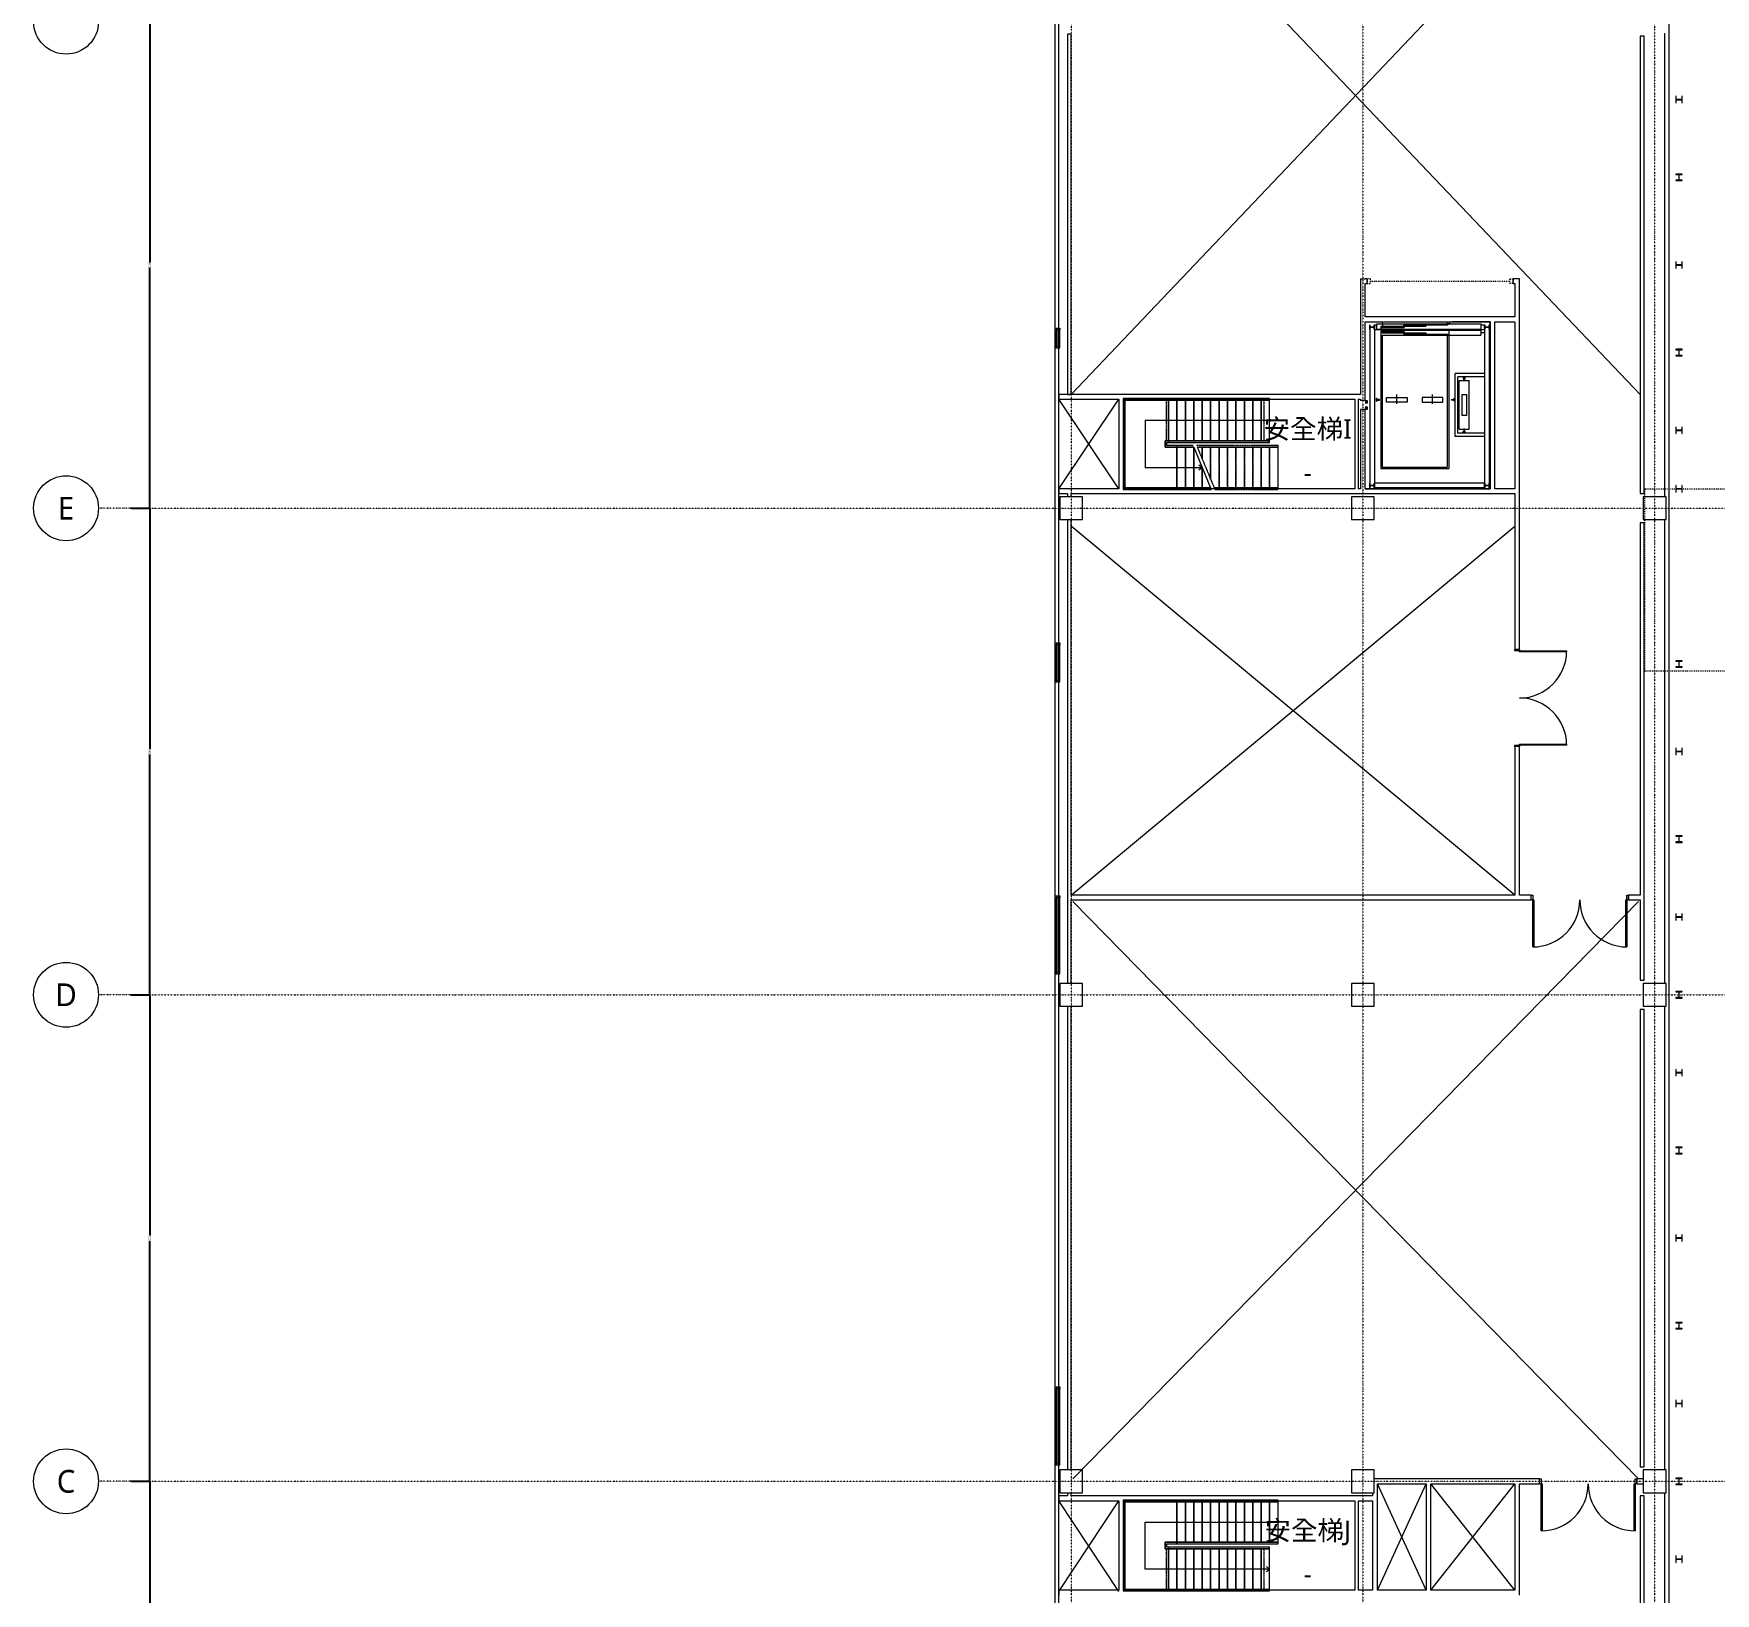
# Model space of a CAD drawing. Extents: x -32000 to 362567, y -29000 to 144214.
# Drawn here: x -32000 to 19873, y 26546 to 74632 of the extents above; entities that cross this region are included whole.
import ezdxf
from ezdxf.enums import TextEntityAlignment as Align

# ---------------------------------------------------------------- set-up
doc = ezdxf.new("R2010")
doc.units = 0
doc.header["$LTSCALE"] = 10
for name, pattern in [('H12PL25$0$HIDDEN', [0.4, 0.3, -0.1]), ('H12PL25$0$JJP_三點線', [0.9, 0.3, -0.15, 0, -0.15, 0, -0.15, 0, -0.15]), ('H12PL25$0$JJP_虛線(退縮線、投影線、地下室範圍、非屬本工程、圖面分區)', [0.45, 0.3, -0.15]), ('H12PL25$0$TAI_虛線', [5.644, 2.822, -2.822]), ('H12PL25$0$虛線', [0.846667, 0.423333, -0.423333])]:
    doc.linetypes.add(name, pattern=pattern)
for name, color, linetype in [('H12PL25$0$A-DIM', 252, 'Continuous'), ('H12PL25$0$A-OBJE-2D', 252, 'Continuous'), ('H12PL25$0$A-STRS', 252, 'Continuous'), ('H12PL25$0$A-TEXT-修改說明.200K', 252, 'Continuous'), ('H12PL25$0$A-WALL-EX', 252, 'Continuous'), ('H12PL25$0$A-WALL-IN', 252, 'Continuous'), ('H12PL25$0$A-ZONE', 252, 'Continuous'), ('H12PL25$0$Door', 252, 'Continuous'), ('H12PL25$0$L20_31_ELV', 252, 'Continuous'), ('H12PL25$0$L20_31_SIAGE1', 252, 'Continuous'), ('H12PL25$0$L20_31_SIAGE3', 252, 'Continuous'), ('H12PL25$0$L20_31_STEEL2', 252, 'Continuous'), ('H12PL25$0$S-COL', 252, 'Continuous'), ('H12PL25$0$S-GRID', 252, 'Continuous'), ('H12PL25$0$Window', 252, 'Continuous')]:
    doc.layers.add(name, color=color, linetype=linetype)
doc.styles.add('H12PL25$0$dim-txt', font='isocp.shx', dxfattribs={"width": 0.7, "bigfont": 'chineset.shx'})
doc.styles.add('H12PL25$0$Standard', font='', dxfattribs={"width": 0.8})
doc.styles.get('H12PL25$0$Standard').set_extended_font_data('Microsoft JhengHei')
doc.dimstyles.new('H12PL25$0$ARCH-dim-200MM', dxfattribs={"dimscale": 200, "dimtxt": 0.3, "dimasz": 0.1, "dimexe": 0.1, "dimexo": 0.1, "dimgap": 0.05, "dimtad": 1, "dimdec": 0, "dimlfac": 10, "dimrnd": 0.5, "dimdsep": 46, "dimtxsty": 'H12PL25$0$dim-txt', "dimblk": 'H12PL25$0$_Dot', "dimcen": 2, "dimclrd": 256, "dimclre": 256, "dimclrt": 256, "dimadec": 0, "dimazin": 0, "dimtfac": 1, "dimtix": 1, "dimtmove": 2, "dimatfit": 3, "dimldrblk": 'H12PL25$0$_OBLIQUE', "dimfxl": 1, "dimtvp": 1, "dimtolj": 1, "dimarcsym": 0})

# ---------------------------------------------------------------- blocks, each defined once
blk = doc.blocks.new('*D94')
at = {"layer": 'DEFPOINTS', "color": 0, "linetype": 'Continuous', "transparency": 16777216}
for p in [(-29000, 75000), (-29000, 60000), (-28420, 60000)]:
    blk.add_point(p, dxfattribs=at)
at = {"layer": 'H12PL25$0$A-DIM', "linetype": 'Continuous', "lineweight": -2, "transparency": 16777216}
for p, q in [((-28980, 75000), (-28400, 75000)), ((-28420, 74980), (-28420, 67588)), ((-28420, 60020), (-28420, 67412)), ((-28980, 60000), (-28400, 60000))]:
    blk.add_line(p, q, dxfattribs=at)
at = {"layer": 'H12PL25$0$A-DIM', "linetype": 'Continuous', "lineweight": 0, "transparency": 16777216, "insert": (-28420, 67500), "char_height": 60, "attachment_point": 5, "rotation": 90, "style": 'H12PL25$0$dim-txt'}
blk.add_mtext('\\A1;150000', dxfattribs=at)
blk = doc.blocks.new('H12PL25$0$_Dot')
blk = doc.blocks.new('H12PL25$0$_OBLIQUE')
at = {"color": 0, "linetype": 'ByBlock', "lineweight": -2}
blk.add_line((-0.5, -0.5), (0.5, 0.5), dxfattribs=at)
blk = doc.blocks.new('*D95')
at = {"layer": 'DEFPOINTS', "color": 0, "linetype": 'Continuous', "transparency": 16777216}
for p in [(-29000, 60000), (-29000, 45000), (-28420, 45000)]:
    blk.add_point(p, dxfattribs=at)
at = {"layer": 'H12PL25$0$A-DIM', "linetype": 'Continuous', "lineweight": -2, "transparency": 16777216}
for p, q in [((-28980, 60000), (-28400, 60000)), ((-28420, 59980), (-28420, 52588)), ((-28420, 45020), (-28420, 52412)), ((-28980, 45000), (-28400, 45000))]:
    blk.add_line(p, q, dxfattribs=at)
at = {"layer": 'H12PL25$0$A-DIM', "linetype": 'Continuous', "lineweight": 0, "transparency": 16777216, "insert": (-28420, 52500), "char_height": 60, "attachment_point": 5, "rotation": 90, "style": 'H12PL25$0$dim-txt'}
blk.add_mtext('\\A1;150000', dxfattribs=at)
blk = doc.blocks.new('*D96')
at = {"layer": 'DEFPOINTS', "color": 0, "linetype": 'Continuous', "transparency": 16777216}
for p in [(-29000, 45000), (-29000, 30000), (-28420, 30000)]:
    blk.add_point(p, dxfattribs=at)
at = {"layer": 'H12PL25$0$A-DIM', "linetype": 'Continuous', "lineweight": -2, "transparency": 16777216}
for p, q in [((-28980, 45000), (-28400, 45000)), ((-28420, 44980), (-28420, 37588)), ((-28420, 30020), (-28420, 37412)), ((-28980, 30000), (-28400, 30000))]:
    blk.add_line(p, q, dxfattribs=at)
at = {"layer": 'H12PL25$0$A-DIM', "linetype": 'Continuous', "lineweight": 0, "transparency": 16777216, "insert": (-28420, 37500), "char_height": 60, "attachment_point": 5, "rotation": 90, "style": 'H12PL25$0$dim-txt'}
blk.add_mtext('\\A1;150000', dxfattribs=at)
blk = doc.blocks.new('*D97')
at = {"layer": 'DEFPOINTS', "color": 0, "linetype": 'Continuous', "transparency": 16777216}
for p in [(-29000, 30000), (-29000, 15000), (-28420, 15000)]:
    blk.add_point(p, dxfattribs=at)
at = {"layer": 'H12PL25$0$A-DIM', "linetype": 'Continuous', "lineweight": -2, "transparency": 16777216}
for p, q in [((-28980, 30000), (-28400, 30000)), ((-28420, 29980), (-28420, 22588)), ((-28420, 15020), (-28420, 22412)), ((-28980, 15000), (-28400, 15000))]:
    blk.add_line(p, q, dxfattribs=at)
at = {"layer": 'H12PL25$0$A-DIM', "linetype": 'Continuous', "lineweight": 0, "transparency": 16777216, "insert": (-28420, 22500), "char_height": 60, "attachment_point": 5, "rotation": 90, "style": 'H12PL25$0$dim-txt'}
blk.add_mtext('\\A1;150000', dxfattribs=at)
blk = doc.blocks.new('H12PL25')
at = {"layer": 'H12PL25$0$A-OBJE-2D', "lineweight": 0}
for p, q in [((0, 63510), (17550, 81950)), ((17550, 63510), (0, 81950)), ((-380, 60600), (1475, 63360)), ((1475, 60600), (-380, 63360)), ((0, 48075), (13685, 59450)), ((13685, 48075), (0, 59450)), ((50, 30075), (17500, 47875)), ((17500, 30075), (50, 47875)), ((9450, 26640), (10950, 29925)), ((10950, 26640), (9450, 29925)), ((11100, 26640), (13685, 29925)), ((13685, 26640), (11100, 29925)), ((-380, 26602.5), (1475, 29400)), ((1475, 26602.5), (-380, 29400))]:
    blk.add_line(p, q, dxfattribs=at)
at = {"layer": 'H12PL25$0$A-STRS', "lineweight": 0}
for p, q in [((3005, 63380), (1605, 63380)), ((1605, 63380), (1605, 60580)), ((1655, 60630), (1655, 63330)), ((1655, 63330), (3005, 63330)), ((1655, 63330), (1655, 60630)), ((2937.34, 63330), (1655, 63330)), ((1655, 63330), (1655, 60630)), ((3005, 63330), (1655, 63330)), ((3005, 63330), (2937.34, 63330)), ((6125, 63380), (3005, 63380)), ((3005, 63380), (3005, 63330)), ((3005, 63330), (3005, 63380)), ((3005, 63330), (6125, 63330)), ((6125, 63330), (3005, 63330)), ((3005, 62080), (3005, 63330)), ((3005, 62080), (3005, 63330)), ((3005, 62080), (3005, 63330)), ((3265, 63330), (3005, 63330)), ((3005, 63330), (3005, 62080)), ((3005, 62080), (3005, 63330)), ((3265, 62080), (3265, 63330)), ((3525, 63330), (3265, 63330)), ((3265, 63330), (3265, 62080)), ((3265, 62080), (3265, 63330)), ((3525, 62080), (3525, 63330)), ((3785, 63330), (3525, 63330)), ((3525, 63330), (3525, 62080)), ((3525, 62080), (3525, 63330)), ((3785, 62080), (3785, 63330)), ((4045, 63330), (3785, 63330)), ((3785, 63330), (3785, 62080)), ((3785, 62080), (3785, 63330)), ((4045, 62080), (4045, 63330)), ((4305, 63330), (4045, 63330)), ((4045, 63330), (4045, 62080)), ((4045, 62080), (4045, 63330)), ((4305, 62080), (4305, 63330)), ((4565, 63330), (4305, 63330)), ((4305, 63330), (4305, 62080)), ((4305, 62080), (4305, 63330)), ((4565, 62080), (4565, 63330)), ((4825, 63330), (4565, 63330)), ((4565, 63330), (4565, 62080)), ((4565, 62080), (4565, 63330)), ((4825, 62080), (4825, 63330)), ((5085, 63330), (4825, 63330)), ((4825, 63330), (4825, 62080)), ((4825, 62080), (4825, 63330)), ((5085, 62080), (5085, 63330)), ((5345, 63330), (5085, 63330)), ((5085, 63330), (5085, 62080)), ((5085, 62080), (5085, 63330)), ((5345, 62080), (5345, 63330)), ((5605, 63330), (5345, 63330)), ((5345, 63330), (5345, 62080)), ((5345, 62080), (5345, 63330)), ((5605, 62080), (5605, 63330)), ((5865, 63330), (5605, 63330)), ((5605, 63330), (5605, 62080)), ((5605, 62080), (5605, 63330)), ((5865, 62080), (5865, 63330)), ((6125, 63330), (5865, 63330)), ((5865, 63330), (5865, 62080)), ((5865, 62080), (5865, 63330)), ((6125, 63330), (6125, 63380)), ((6125, 62080), (6125, 63330)), ((6125, 62080), (6125, 63330)), ((3005, 62705), (2280, 62705)), ((2280, 62705), (2280, 61255)), ((5865, 62705), (3005, 62705)), ((6125, 62705), (5865, 62705)), ((3005, 62080), (2905, 62080)), ((2905, 62080), (2905, 61880)), ((2905, 61880), (2905, 62080)), ((2905, 62080), (2937.34, 62080)), ((2905, 61880), (2905, 62080)), ((2905, 62080), (3005, 62080)), ((2905, 61880), (3265, 61880)), ((3265, 61880), (2905, 61880)), ((3265, 61880), (2905, 61880)), ((2937.34, 62080), (3005, 62080)), ((2955, 61930), (2955, 62030)), ((2955, 62030), (3005, 62030)), ((3265, 61930), (2955, 61930)), ((6125, 62080), (3005, 62080)), ((3005, 62080), (3005, 62030)), ((3005, 62030), (3005, 62080)), ((3005, 62080), (6125, 62080)), ((3005, 62080), (3265, 62080)), ((3005, 62030), (6125, 62030)), ((3265, 62080), (3525, 62080)), ((3265, 61880), (3265, 61930)), ((3764.2, 61930), (3265, 61930)), ((3265, 61930), (3265, 61880)), ((3265, 61880), (3785, 61880)), ((3785, 61880), (3265, 61880)), ((3265, 61880), (3265, 60630)), ((3265, 61880), (3265, 60630)), ((3265, 60630), (3265, 61880)), ((3525, 61880), (3265, 61880)), ((3265, 61880), (3265, 60630)), ((3525, 62080), (3785, 62080)), ((3525, 61880), (3525, 60630)), ((3525, 60630), (3525, 61880)), ((3525, 61880), (3525, 60630)), ((3785, 61880), (3525, 61880)), ((3785, 62080), (4045, 62080)), ((3785, 61880), (3785, 60630)), ((3785, 60630), (3785, 61880)), ((3785, 61880), (3785, 60630)), ((3785, 61880), (4305, 60630)), ((4045, 62080), (4305, 62080)), ((4305, 62080), (4565, 62080)), ((4565, 62080), (4825, 62080)), ((4825, 62080), (5085, 62080)), ((5085, 62080), (5345, 62080)), ((5345, 62080), (5605, 62080)), ((5605, 62080), (5865, 62080)), ((5865, 62080), (6125, 62080)), ((6125, 62030), (6125, 62080)), ((2280, 61255), (3265, 61255)), ((3265, 61255), (4045, 61255)), ((4045, 61255), (3945, 61330)), ((3945, 61180), (4045, 61255)), ((4045, 61255), (4045, 60630)), ((4045, 60630), (4045, 61255)), ((4045, 61255), (4045, 60630)), ((1605, 60580), (3265, 60580)), ((3265, 60630), (1655, 60630)), ((1655, 60630), (3265, 60630)), ((1655, 60630), (3265, 60630)), ((3265, 60580), (3265, 60630)), ((4305, 60630), (3265, 60630)), ((3265, 60630), (3265, 60580)), ((3265, 60630), (4305, 60630)), ((3265, 60630), (3525, 60630)), ((3265, 60580), (4325.8, 60580)), ((3525, 60630), (3785, 60630)), ((3785, 60630), (4045, 60630)), ((4045, 60630), (4305, 60630)), ((3265, 29420), (1605, 29420)), ((1605, 29420), (1605, 26620)), ((1655, 26670), (1655, 29370)), ((1655, 29370), (3265, 29370)), ((3265, 29370), (1655, 29370)), ((1655, 29370), (1655, 26670)), ((3265, 29370), (1655, 29370)), ((1655, 29370), (1655, 26670)), ((3265, 29370), (3265, 29420)), ((6385, 29420), (3265, 29420)), ((3265, 29420), (3265, 29370)), ((3265, 29370), (6385, 29370)), ((6385, 29370), (3265, 29370)), ((3265, 29370), (3265, 28120)), ((3265, 29370), (3265, 28120)), ((3265, 28120), (3265, 29370)), ((3525, 29370), (3265, 29370)), ((3265, 29370), (3265, 28120)), ((3525, 29370), (3525, 28120)), ((3525, 28120), (3525, 29370)), ((3525, 29370), (3525, 28120)), ((3785, 29370), (3525, 29370)), ((3785, 29370), (3785, 28120)), ((3785, 28120), (3785, 29370)), ((3785, 29370), (3785, 28120)), ((4045, 29370), (3785, 29370)), ((4045, 29370), (4045, 28120)), ((4045, 28120), (4045, 29370)), ((4045, 29370), (4045, 28120)), ((4305, 29370), (4045, 29370)), ((4305, 29370), (4305, 28120)), ((4305, 28120), (4305, 29370)), ((4305, 29370), (4305, 28120)), ((4565, 29370), (4305, 29370)), ((4565, 29370), (4565, 28120)), ((4565, 28120), (4565, 29370)), ((4565, 29370), (4565, 28120)), ((4825, 29370), (4565, 29370)), ((4825, 29370), (4825, 28120)), ((4825, 28120), (4825, 29370)), ((4825, 29370), (4825, 28120)), ((5085, 29370), (4825, 29370)), ((5085, 29370), (5085, 28120)), ((5085, 28120), (5085, 29370)), ((5085, 29370), (5085, 28120)), ((5345, 29370), (5085, 29370)), ((5345, 29370), (5345, 28120)), ((5345, 28120), (5345, 29370)), ((5345, 29370), (5345, 28120)), ((5605, 29370), (5345, 29370)), ((5605, 29370), (5605, 28120)), ((5605, 28120), (5605, 29370)), ((5605, 29370), (5605, 28120)), ((5865, 29370), (5605, 29370)), ((5865, 29370), (5865, 28120)), ((5865, 28120), (5865, 29370)), ((5865, 29370), (5865, 28120)), ((6125, 29370), (5865, 29370)), ((6125, 29370), (6125, 28120)), ((6125, 28120), (6125, 29370)), ((6125, 29370), (6125, 28120)), ((6385, 29370), (6125, 29370)), ((6385, 29370), (6385, 29420)), ((6385, 28120), (6385, 29370)), ((6385, 28120), (6385, 29370)), ((2280, 27295), (2280, 28745)), ((2280, 28745), (3265, 28745)), ((3265, 28745), (6125, 28745)), ((6125, 28745), (6385, 28745)), ((3265, 28120), (2905, 28120)), ((2905, 28120), (2905, 27920)), ((2905, 27920), (2905, 28120)), ((2905, 28120), (3265, 28120)), ((2905, 27920), (2905, 28120)), ((2905, 28120), (3265, 28120)), ((2955, 27970), (2955, 28070)), ((2955, 28070), (3265, 28070)), ((3265, 28070), (3265, 28120)), ((6385, 28120), (3265, 28120)), ((3265, 28120), (3265, 28070)), ((3265, 28120), (6385, 28120)), ((3265, 28120), (3525, 28120)), ((3265, 28070), (6385, 28070)), ((3525, 28120), (3785, 28120)), ((3785, 28120), (4045, 28120)), ((4045, 28120), (4305, 28120)), ((4305, 28120), (4565, 28120)), ((4565, 28120), (4825, 28120)), ((4825, 28120), (5085, 28120)), ((5085, 28120), (5345, 28120)), ((5345, 28120), (5605, 28120)), ((5605, 28120), (5865, 28120)), ((5865, 28120), (6125, 28120)), ((6125, 28120), (6385, 28120)), ((6385, 28070), (6385, 28120)), ((2905, 27920), (3005, 27920)), ((2937.34, 27920), (2905, 27920)), ((3005, 27920), (2905, 27920)), ((3005, 27920), (2937.34, 27920)), ((3005, 27970), (2955, 27970)), ((6125, 27970), (3005, 27970)), ((3005, 27970), (3005, 27920)), ((3005, 27920), (3005, 27970)), ((3005, 27920), (6125, 27920)), ((6125, 27920), (3005, 27920)), ((3005, 26670), (3005, 27920)), ((3005, 26670), (3005, 27920)), ((3005, 26670), (3005, 27920)), ((3265, 27920), (3005, 27920)), ((3005, 27920), (3005, 26670)), ((3005, 26670), (3005, 27920)), ((3265, 26670), (3265, 27920)), ((3525, 27920), (3265, 27920)), ((3265, 27920), (3265, 26670)), ((3265, 26670), (3265, 27920)), ((3525, 26670), (3525, 27920)), ((3785, 27920), (3525, 27920)), ((3525, 27920), (3525, 26670)), ((3525, 26670), (3525, 27920)), ((3785, 26670), (3785, 27920)), ((4045, 27920), (3785, 27920)), ((3785, 27920), (3785, 26670)), ((3785, 26670), (3785, 27920)), ((4045, 26670), (4045, 27920)), ((4305, 27920), (4045, 27920)), ((4045, 27920), (4045, 26670)), ((4045, 26670), (4045, 27920)), ((4305, 26670), (4305, 27920)), ((4565, 27920), (4305, 27920)), ((4305, 27920), (4305, 26670)), ((4305, 26670), (4305, 27920)), ((4565, 26670), (4565, 27920)), ((4825, 27920), (4565, 27920)), ((4565, 27920), (4565, 26670)), ((4565, 26670), (4565, 27920)), ((4825, 26670), (4825, 27920)), ((5085, 27920), (4825, 27920)), ((4825, 27920), (4825, 26670)), ((4825, 26670), (4825, 27920)), ((5085, 26670), (5085, 27920)), ((5345, 27920), (5085, 27920)), ((5085, 27920), (5085, 26670)), ((5085, 26670), (5085, 27920)), ((5345, 26670), (5345, 27920)), ((5605, 27920), (5345, 27920)), ((5345, 27920), (5345, 26670)), ((5345, 26670), (5345, 27920)), ((5605, 26670), (5605, 27920)), ((5865, 27920), (5605, 27920)), ((5605, 27920), (5605, 26670)), ((5605, 26670), (5605, 27920)), ((5865, 26670), (5865, 27920)), ((6125, 27920), (5865, 27920)), ((5865, 27920), (5865, 26670)), ((5865, 26670), (5865, 27920)), ((6125, 27920), (6125, 27970)), ((6125, 26670), (6125, 27920)), ((6125, 26670), (6125, 27920)), ((3005, 27295), (2280, 27295)), ((5865, 27295), (3005, 27295)), ((6125, 27295), (5865, 27295)), ((6125, 27295), (6025, 27370)), ((6025, 27220), (6125, 27295)), ((1605, 26620), (3005, 26620)), ((3005, 26670), (1655, 26670)), ((1655, 26670), (2937.34, 26670)), ((1655, 26670), (3005, 26670)), ((2937.34, 26670), (3005, 26670)), ((6125, 26670), (3005, 26670)), ((3005, 26670), (3005, 26620)), ((3005, 26620), (3005, 26670)), ((3005, 26670), (6125, 26670)), ((3005, 26670), (3265, 26670)), ((3005, 26620), (6125, 26620)), ((3265, 26670), (3525, 26670)), ((3525, 26670), (3785, 26670)), ((3785, 26670), (4045, 26670)), ((4045, 26670), (4305, 26670)), ((4305, 26670), (4565, 26670)), ((4565, 26670), (4825, 26670)), ((4825, 26670), (5085, 26670)), ((5085, 26670), (5345, 26670)), ((5345, 26670), (5605, 26670)), ((5605, 26670), (5865, 26670)), ((5865, 26670), (6125, 26670)), ((6125, 26620), (6125, 26670))]:
    blk.add_line(p, q, dxfattribs=at)
at = {"layer": 'H12PL25$0$A-STRS', "linetype": 'H12PL25$0$JJP_虛線(退縮線、投影線、地下室範圍、非屬本工程、圖面分區)', "lineweight": 0}
for p, q in [((2937.34, 63330), (2937.34, 62080)), ((5945.91, 63330), (5945.91, 62080)), ((3265, 61880), (3265, 60630)), ((6385, 61930), (3872.51, 61930)), ((3893.31, 61880), (6385, 61880)), ((4045, 61880), (3893.31, 61880)), ((3893.31, 61880), (4413.31, 60630)), ((4045, 61880), (4045, 61515.36)), ((4045, 61515.36), (4045, 61880)), ((4045, 61880), (4045, 61515.36)), ((4305, 61880), (4045, 61880)), ((4305, 61880), (4305, 60890.36)), ((4305, 60890.36), (4305, 61880)), ((4305, 61880), (4305, 60890.36)), ((4565, 61880), (4305, 61880)), ((4565, 61880), (4565, 60630)), ((4565, 60630), (4565, 61880)), ((4565, 61880), (4565, 60630)), ((4825, 61880), (4565, 61880)), ((4825, 61880), (4825, 60630)), ((4825, 60630), (4825, 61880)), ((4825, 61880), (4825, 60630)), ((5085, 61880), (4825, 61880)), ((5085, 61880), (5085, 60630)), ((5085, 60630), (5085, 61880)), ((5085, 61880), (5085, 60630)), ((5345, 61880), (5085, 61880)), ((5345, 61880), (5345, 60630)), ((5345, 60630), (5345, 61880)), ((5345, 61880), (5345, 60630)), ((5605, 61880), (5345, 61880)), ((5605, 61880), (5605, 60630)), ((5605, 60630), (5605, 61880)), ((5605, 61880), (5605, 60630)), ((5865, 61880), (5605, 61880)), ((5865, 61880), (5865, 60630)), ((5865, 60630), (5865, 61880)), ((5865, 61880), (5865, 60630)), ((6125, 61880), (5865, 61880)), ((6125, 61880), (6125, 60630)), ((6125, 60630), (6125, 61880)), ((6125, 61880), (6125, 60630)), ((6385, 61880), (6125, 61880)), ((6385, 61880), (6385, 61930)), ((6385, 60630), (6385, 61880)), ((6385, 60630), (4413.31, 60630)), ((4413.31, 60630), (4565, 60630)), ((4434.11, 60580), (6385, 60580)), ((4565, 60630), (4825, 60630)), ((4825, 60630), (5085, 60630)), ((5085, 60630), (5345, 60630)), ((5345, 60630), (5605, 60630)), ((5605, 60630), (5865, 60630)), ((5865, 60630), (6125, 60630)), ((6125, 60630), (6385, 60630)), ((6385, 60580), (6385, 60630)), ((3265, 29370), (3265, 28120)), ((2937.34, 27920), (2937.34, 26670)), ((5945.91, 27920), (5945.91, 26670))]:
    blk.add_line(p, q, dxfattribs=at)
at = {"layer": 'H12PL25$0$A-STRS', "linetype": 'H12PL25$0$虛線', "lineweight": 0}
for p, q in [((6385, 61880), (3893.31, 61880)), ((6385, 60630), (6385, 61880)), ((4413.31, 60630), (6385, 60630))]:
    blk.add_line(p, q, dxfattribs=at)
at = {"layer": 'H12PL25$0$A-STRS', "lineweight": 0, "flags": 128}
for points in [[(6125, 62730, 1), (6125, 62680, 1)], [(6385, 28770, 1), (6385, 28720, 1)]]:
    blk.add_lwpolyline(points, format="xyb", close=True, dxfattribs=at)
at = {"layer": 'H12PL25$0$A-TEXT-修改說明.200K', "linetype": 'H12PL25$0$TAI_虛線', "lineweight": 0}
blk.add_lwpolyline([(17695, 60600), (23595, 60600), (23595, 54975), (17695, 54975)], close=True, dxfattribs=at)
at = {"layer": 'H12PL25$0$A-WALL-EX', "linetype": 'H12PL25$0$JJP_虛線(退縮線、投影線、地下室範圍、非屬本工程、圖面分區)', "lineweight": 0}
blk.add_line((-500, 82879.97), (-500, -2529.97), dxfattribs=at)
at = {"layer": 'H12PL25$0$A-WALL-EX', "lineweight": 0}
for p, q in [((-500, 65550), (-380, 65550)), ((-500, 65550), (-500, 64950)), ((-380, 64950), (-380, 65550)), ((-500, 64950), (-380, 64950)), ((-500, 55850), (-380, 55850)), ((-500, 55850), (-500, 54650)), ((-380, 54650), (-380, 55850)), ((-500, 54650), (-380, 54650)), ((-500, 48050), (-380, 48050)), ((-500, 48050), (-500, 45650)), ((-380, 45650), (-380, 48050)), ((-500, 45650), (-380, 45650)), ((-500, 32910), (-380, 32910)), ((-500, 32910), (-500, 30510)), ((-380, 30510), (-380, 32910)), ((-500, 30510), (-380, 30510))]:
    blk.add_line(p, q, dxfattribs=at)
at = {"layer": 'H12PL25$0$A-WALL-EX', "linetype": 'H12PL25$0$JJP_虛線(退縮線、投影線、地下室範圍、非屬本工程、圖面分區)', "lineweight": 0, "flags": 128}
for points in [[(-500.03, 83000), (-500.03, -2650)], [(-380, -2529.97), (-380, 82879.97)]]:
    blk.add_lwpolyline(points, dxfattribs=at)
at = {"layer": 'H12PL25$0$A-WALL-EX', "lineweight": 0, "flags": 128}
for points in [[(-500, 83000), (-500, 65550)], [(-380, 65550), (-380, 82880)], [(-500, 64950), (-500, 55850)], [(-380, 55850), (-380, 64950)], [(-500, 54650), (-500, 48050)], [(-380, 48050), (-380, 54650)], [(-500, 45650), (-500, 32910)], [(-380, 32910), (-380, 45650)], [(-500, 30510), (-500, 25000)], [(-380, 25000), (-380, 30510)]]:
    blk.add_lwpolyline(points, dxfattribs=at)
at = {"layer": 'H12PL25$0$A-WALL-IN', "lineweight": 0}
for p, q in [((9135, 66925), (9135, 67075)), ((13635, 66925), (13635, 67075)), ((13835, 55650), (13685, 55650)), ((13835, 52650), (13685, 52650)), ((14192.5, 47925), (14192.5, 48075)), ((17192.5, 47925), (17192.5, 48075)), ((14450, 29925), (14450, 30075)), ((17450, 29925), (17450, 30075)), ((-380, 26640), (-380, 26490))]:
    blk.add_line(p, q, dxfattribs=at)
at = {"layer": 'H12PL25$0$A-WALL-IN', "lineweight": 0, "flags": 128}
for points in [[(18450, 450), (18450, 85450)], [(-112.5, 74615), (-112.5, 63510)], [(0, 74615), (-112.5, 74615)], [(0, 64510), (0, 74615)], [(17672, 74550), (17550, 74550)], [(17550, 74550), (17550, 60450)], [(17672, 60450), (17672, 74550)], [(18300, 74650), (18300, 60350)], [(8925, 67075), (9075, 67075)], [(8925, 67075), (8925, 63510)], [(9135, 67075), (9075, 67075)], [(9075, 66925), (9135, 66925)], [(9075, 65900), (9075, 66925)], [(13685, 67075), (13635, 67075)], [(13635, 66925), (13685, 66925)], [(13835, 67075), (13685, 67075)], [(13685, 66925), (13685, 65900)], [(13835, 55650), (13835, 67075)], [(13685, 65900), (9075, 65900)], [(9075, 65750), (12925, 65750)], [(9075, 63510), (9075, 65750)], [(12925, 65750), (12925, 60600)], [(13075, 60600), (13075, 65750)], [(13075, 65750), (13685, 65750)], [(13685, 65750), (13685, 60600)], [(0, 64360), (0, 64510)], [(0, 63510), (0, 64360)], [(8925, 63510), (-380, 63510)], [(-380, 63510), (-380, 63360)], [(-380, 63360), (1475, 63360)], [(-112.5, 63510), (0, 63510)], [(1475, 63360), (1475, 60600)], [(1625, 60600), (1625, 63360)], [(1625, 63360), (8750, 63360)], [(8750, 63360), (8750, 60600)], [(8862.5, 60600), (8862.5, 63360)], [(8862.5, 63360), (8925, 63360)], [(8925, 63360), (8925, 63320)], [(9075, 63320), (8925, 63320)], [(9075, 63320), (9075, 63360)], [(9075, 63050), (8925, 63050)], [(8925, 63050), (8925, 60600)], [(9075, 60600), (9075, 63050)], [(1475, 60600), (-380, 60600)], [(-380, 60600), (-380, 60450)], [(-380, 60450), (-112.5, 60450)], [(-112.5, 60450), (-112.5, 60350)], [(0, 60350), (0, 60450)], [(0, 60450), (13685, 60450)], [(8750, 60600), (1625, 60600)], [(8925, 60600), (8862.5, 60600)], [(12925, 60600), (9075, 60600)], [(13685, 60600), (13075, 60600)], [(13685, 60450), (13685, 55650)], [(17550, 60450), (17672, 60450)], [(-112.5, 59650), (-112.5, 45350)], [(0, 48075), (0, 59650)], [(17672, 59550), (17550, 59550)], [(17550, 59550), (17550, 48075)], [(17672, 45450), (17672, 59550)], [(18300, 59650), (18300, 45350)], [(13685, 52650), (13685, 48075)], [(13835, 48075), (13835, 52650)], [(13685, 48075), (0, 48075)], [(0, 47925), (14192.5, 47925)], [(0, 45350), (0, 47925)], [(14192.5, 48075), (13835, 48075)], [(17550, 48075), (17192.5, 48075)], [(17192.5, 47925), (17550, 47925)], [(17550, 47925), (17550, 45450)], [(17550, 45450), (17672, 45450)], [(-112.5, 44650), (-112.5, 30350)], [(0, 30350), (0, 44650)], [(18300, 44650), (18300, 30350)], [(17672, 44550), (17550, 44550)], [(17550, 44550), (17550, 30450)], [(17672, 30450), (17672, 44550)], [(17550, 30450), (17672, 30450)], [(-112.5, 29650), (-112.5, 29550)], [(0, 29550), (0, 29650)], [(9300, 29650), (9300, 29550)], [(14450, 30075), (9350, 30075)], [(9450, 29550), (9450, 29925)], [(9450, 29925), (10950, 29925)], [(10950, 29925), (10950, 26640)], [(11100, 26640), (11100, 29925)], [(11100, 29925), (13685, 29925)], [(13685, 29925), (13685, 26640)], [(13835, 26640), (13835, 29925)], [(13835, 29925), (14450, 29925)], [(17650, 30075), (17450, 30075)], [(17450, 29925), (17650, 29925)], [(18300, 29650), (18300, 15350)], [(-112.5, 29550), (-380, 29550)], [(-380, 29550), (-380, 29400)], [(-380, 29400), (1475, 29400)], [(9300, 29550), (0, 29550)], [(1475, 29400), (1475, 26640)], [(1625, 26640), (1625, 29400)], [(1625, 29400), (8750, 29400)], [(8750, 29400), (8750, 26640)], [(8862.5, 26640), (8862.5, 29400)], [(8862.5, 29400), (9300, 29400)], [(9300, 29400), (9300, 26640)], [(9450, 29400), (9450, 29550)], [(9450, 26640), (9450, 29400)], [(17672, 29550), (17550, 29550)], [(17550, 29550), (17550, 15450)], [(17672, 15450), (17672, 29550)], [(1475, 26640), (-380, 26640)], [(8750, 26640), (1625, 26640)], [(9300, 26640), (8862.5, 26640)], [(10950, 26640), (9450, 26640)], [(13685, 26640), (11100, 26640)], [(13835, 26490), (13835, 26640)]]:
    blk.add_lwpolyline(points, dxfattribs=at)
at = {"layer": 'H12PL25$0$Door', "linetype": 'H12PL25$0$TAI_虛線', "lineweight": 0}
for p, q in [((9235, 67075), (9135, 67075)), ((9135, 67075), (9135, 66925)), ((9135, 66925), (9235, 66925)), ((9235, 66925), (9235, 67075)), ((9235, 67000), (13535, 67000)), ((13535, 66925), (13535, 67075)), ((13535, 67075), (13635, 67075)), ((13635, 66925), (13535, 66925)), ((13635, 67075), (13635, 66925))]:
    blk.add_line(p, q, dxfattribs=at)
at = {"layer": 'H12PL25$0$Door', "lineweight": 0}
for p, q in [((13685, 55600), (13685, 55650)), ((13685, 55650), (13835, 55650)), ((13835, 55600), (13685, 55600)), ((13835, 55650), (13835, 55600)), ((13835, 55600), (15285, 55600)), ((13835, 55570), (13835, 55600)), ((15285, 55570), (13835, 55570)), ((15285, 55600), (15285, 55570)), ((13685, 52650), (13685, 52700)), ((13685, 52700), (13835, 52700)), ((13835, 52650), (13685, 52650)), ((13835, 52730), (15285, 52730)), ((13835, 52700), (13835, 52730)), ((15285, 52700), (13835, 52700)), ((13835, 52700), (13835, 52650)), ((15285, 52730), (15285, 52700)), ((14192.5, 47925), (14192.5, 48075)), ((14192.5, 48075), (14242.5, 48075)), ((14242.5, 47925), (14192.5, 47925)), ((14242.5, 48075), (14242.5, 47925)), ((14242.5, 46475), (14242.5, 47925)), ((14242.5, 47925), (14272.5, 47925)), ((14272.5, 47925), (14272.5, 46475)), ((17112.5, 46475), (17112.5, 47925)), ((17112.5, 47925), (17142.5, 47925)), ((17142.5, 47925), (17142.5, 48075)), ((17142.5, 48075), (17192.5, 48075)), ((17142.5, 47925), (17142.5, 46475)), ((17192.5, 47925), (17142.5, 47925)), ((17192.5, 48075), (17192.5, 47925)), ((14272.5, 46475), (14242.5, 46475)), ((17142.5, 46475), (17112.5, 46475)), ((14450, 29925), (14450, 30075)), ((14450, 30075), (14500, 30075)), ((14500, 29925), (14450, 29925)), ((14500, 30075), (14500, 29925)), ((14500, 28475), (14500, 29925)), ((14500, 29925), (14530, 29925)), ((14530, 29925), (14530, 28475)), ((17370, 28475), (17370, 29925)), ((17370, 29925), (17400, 29925)), ((17400, 29925), (17400, 30075)), ((17400, 30075), (17450, 30075)), ((17400, 29925), (17400, 28475)), ((17450, 29925), (17400, 29925)), ((17450, 30075), (17450, 29925)), ((14530, 28475), (14500, 28475)), ((17400, 28475), (17370, 28475))]:
    blk.add_line(p, q, dxfattribs=at)
for centre, start, end in [((13835, 55600), 270, 0), ((13835, 52700), 0, 90), ((14242.5, 47925), 270, 0), ((17142.5, 47925), 180, 270), ((14500, 29925), 270, 0), ((17400, 29925), 180, 270)]:
    blk.add_arc(centre, 1450, start, end, dxfattribs=at)
at = {"layer": 'H12PL25$0$L20_31_ELV', "lineweight": 0}
for p, q in [((9210, 65660), (9210, 60625)), ((9360, 65660), (9430, 65660)), ((9360, 65660), (9360, 60625)), ((9360, 65510), (12750, 65510)), ((9430, 65520), (9430, 65689)), ((9430, 65689), (12650.02, 65689)), ((9430, 65520), (12650.02, 65520)), ((9550, 65490), (9550, 61225)), ((9550, 65490), (12638.02, 65490)), ((9568, 65617), (9608, 65617)), ((9568, 65520), (9568, 65617)), ((9570, 65615), (9610, 65615)), ((9570, 65520), (9570, 65615)), ((9590, 65610), (9590, 65578)), ((9590, 65610), (10278.2, 65610)), ((9590, 65578), (10278.2, 65578)), ((9590, 65445), (9590, 65413)), ((9590, 65445), (10278.2, 65445)), ((9590, 65413), (10278.2, 65413)), ((9608, 65688.83), (9598.44, 65750)), ((9608, 65688.83), (9598.44, 65750)), ((9610, 65689), (9600.46, 65750)), ((9610, 65689), (9600.46, 65750)), ((9608, 65688.83), (9608, 65654)), ((9608, 65688.83), (9608, 65617)), ((9610, 65689), (9610.05, 65689)), ((9610, 65689), (9610, 65652)), ((9610, 65689), (9610, 65615)), ((10258.2, 65647), (10943.19, 65647)), ((10258.2, 65647), (10258.2, 65615)), ((10258.2, 65615), (10943.19, 65615)), ((10258.2, 65408), (10943.19, 65408)), ((10258.2, 65408), (10258.2, 65376)), ((10258.2, 65376), (10943.19, 65376)), ((10278.2, 65610), (10278.2, 65578)), ((10278.2, 65445), (10278.2, 65413)), ((10923.19, 65684), (10923.19, 65652)), ((10923.19, 65684), (11620.05, 65684)), ((10923.19, 65652), (11620.05, 65652)), ((10923.19, 65371), (10923.19, 65339)), ((10923.19, 65371), (11620.05, 65371)), ((10943.19, 65647), (10943.19, 65615)), ((10943.19, 65408), (10943.19, 65376)), ((11600, 65689), (11609.54, 65750)), ((11600, 65689), (11609.54, 65750)), ((11600, 65689), (11600.05, 65689)), ((11675, 65689), (11600, 65689)), ((11675, 65689), (11600, 65689)), ((11602.38, 65691), (11611.59, 65750)), ((11602.38, 65691), (11611.59, 65750)), ((11673, 65691), (11602.38, 65691)), ((11673, 65691), (11602.38, 65691)), ((11620.05, 65684), (11620.05, 65652)), ((11620.05, 65371), (11620.05, 65339)), ((11650.05, 65490), (11650.05, 61225)), ((11673, 65719), (11673, 65691)), ((11673, 65719), (11675, 65719)), ((11673, 65717), (11673, 65691)), ((11675, 65719), (11675, 65689)), ((11675, 65717), (11675, 65689)), ((12638.02, 65490), (12638.07, 65490)), ((12638.02, 65490), (12638.07, 65490)), ((12638.02, 65490), (12638.02, 65334)), ((12750, 65410), (12638.02, 65410)), ((12650.02, 65520), (12650.02, 65689)), ((12650.02, 65660), (12750, 65660)), ((12750, 65660), (12750, 60625)), ((12900, 65660), (12900, 60625)), ((9600, 65334), (9600, 61269)), ((9600, 65334), (12638.02, 65334)), ((10923.19, 65339), (11620.05, 65339)), ((11600.05, 65334), (11600.05, 65244)), ((11600.05, 65244), (11600.05, 61269)), ((11603.4, 65334), (11603.45, 65334)), ((11603.4, 65334), (11603.45, 65334)), ((11850, 62215), (11850, 64155)), ((12750, 64155), (11850, 64155)), ((11925, 62315), (11925, 64055)), ((12750, 64055), (11925, 64055)), ((11970, 62435), (11970, 63935)), ((11970, 63935), (12280, 63935)), ((12080.5, 64024), (12080.5, 64016.5)), ((12169.5, 64024), (12080.5, 64024)), ((12116.5, 64007.2), (12080.5, 64016.5)), ((12117, 63993.5), (12117.25, 63993.5)), ((12117, 63993.5), (12117.25, 63993.5)), ((12117, 63935), (12117, 63993.5)), ((12133, 63935), (12117, 63935)), ((12120.25, 64002.36), (12120.25, 63996.5)), ((12129.75, 64002.36), (12129.75, 63996.5)), ((12133, 63993.5), (12132.75, 63993.5)), ((12133, 63993.5), (12132.75, 63993.5)), ((12133, 63993.5), (12133, 63935)), ((12169.5, 64016.5), (12133.5, 64007.2)), ((12169.5, 64024), (12169.5, 64016.5)), ((12280, 62435), (12280, 63935)), ((9421, 63300.5), (9421, 63389.5)), ((9421, 63389.5), (9428.5, 63389.5)), ((9421, 63300.5), (9428.5, 63300.5)), ((9437.8, 63353.5), (9428.5, 63389.5)), ((9428.5, 63300.5), (9437.8, 63336.5)), ((9440, 63345), (9440.05, 63345)), ((9440, 63345), (9440.05, 63345)), ((9442.64, 63349.75), (9448.5, 63349.75)), ((9442.64, 63340.25), (9448.5, 63340.25)), ((9510, 63353), (9451.5, 63353)), ((9451.5, 63353), (9451.5, 63352.75)), ((9451.5, 63353), (9451.5, 63352.75)), ((9451.5, 63337), (9451.5, 63337.25)), ((9451.5, 63337), (9451.5, 63337.25)), ((9451.5, 63337), (9510, 63337)), ((9510, 63337), (9510, 63353)), ((9730, 63273.5), (9730, 63416.5)), ((9730, 63416.5), (10370, 63416.5)), ((10050, 63223.11), (10050, 63504.82)), ((10370, 63416.5), (10370, 63273.5)), ((10830.05, 63416.5), (10830.05, 63273.5)), ((11470.05, 63416.5), (10830.05, 63416.5)), ((11150.05, 63223.11), (11150.05, 63504.82)), ((11470.05, 63273.5), (11470.05, 63416.5)), ((11730, 63353), (11788.5, 63353)), ((11730, 63337), (11730, 63353)), ((11788.5, 63337), (11730, 63337)), ((11788.5, 63353), (11788.5, 63352.75)), ((11788.5, 63353), (11788.5, 63352.75)), ((11788.5, 63337), (11788.5, 63337.25)), ((11788.5, 63337), (11788.5, 63337.25)), ((11797.36, 63349.75), (11791.5, 63349.75)), ((11797.36, 63340.25), (11791.5, 63340.25)), ((11802.2, 63353.5), (11811.5, 63389.5)), ((11811.5, 63300.5), (11802.2, 63336.5)), ((11819, 63389.5), (11811.5, 63389.5)), ((11819, 63300.5), (11811.5, 63300.5)), ((11819, 63300.5), (11819, 63389.5)), ((12053.5, 63505), (12053.5, 62865)), ((12053.5, 63505), (12196.5, 63505)), ((12196.5, 63505), (12196.5, 62865)), ((9730, 63273.5), (9730.05, 63273.5)), ((10370, 63273.5), (9730, 63273.5)), ((10370, 63273.5), (10370.05, 63273.5)), ((10830.05, 63273.5), (11470.05, 63273.5)), ((10830.05, 63273.5), (10830.1, 63273.5)), ((11470.05, 63273.5), (11470.1, 63273.5)), ((12196.5, 62865), (12053.5, 62865)), ((12750, 62315), (11925, 62315)), ((11970, 62435), (12280, 62435)), ((12060, 62435), (12240, 62435)), ((12116.5, 62362.8), (12080.5, 62353.5)), ((12080.5, 62346), (12080.5, 62353.5)), ((12169.5, 62346), (12080.5, 62346)), ((12117, 62435), (12117, 62376.5)), ((12133, 62435), (12117, 62435)), ((12117, 62376.5), (12117.25, 62376.5)), ((12117, 62376.5), (12117.25, 62376.5)), ((12120.25, 62367.64), (12120.25, 62373.5)), ((12129.75, 62367.64), (12129.75, 62373.5)), ((12133, 62376.5), (12132.75, 62376.5)), ((12133, 62376.5), (12132.75, 62376.5)), ((12133, 62376.5), (12133, 62435)), ((12169.5, 62353.5), (12133.5, 62362.8)), ((12169.5, 62346), (12169.5, 62353.5)), ((12750, 62215), (11850, 62215)), ((9550, 61225), (11650.05, 61225)), ((9600, 61269), (11600.05, 61269)), ((12750, 60775), (9360, 60775)), ((12750, 60625), (9360, 60625))]:
    blk.add_line(p, q, dxfattribs=at)
for centre, radius, start, end in [((12115.25, 64002.36), 5, 0, 75.510237), ((12117.25, 63996.5), 3, 270, 0), ((12134.75, 64002.36), 5, 104.489763, 180), ((12132.75, 63996.5), 3, 180, 270), ((9442.64, 63354.75), 5, 194.489763, 270), ((9442.64, 63335.25), 5, 90, 165.510237), ((9448.5, 63352.75), 3, 270, 0), ((9448.5, 63337.25), 3, 0, 90), ((11791.5, 63352.75), 3, 180, 270), ((11791.5, 63337.25), 3, 90, 180), ((11797.36, 63354.75), 5, 270, 345.510237), ((11797.36, 63335.25), 5, 14.489763, 90), ((12115.25, 62367.64), 5, 284.489763, 0), ((12115.25, 62367.64), 5, 284.489763, 0), ((12117.25, 62373.5), 3, 0, 90), ((12132.75, 62373.5), 3, 90, 180), ((12134.75, 62367.64), 5, 180, 255.510237), ((12134.75, 62367.64), 5, 180, 255.510237)]:
    blk.add_arc(centre, radius, start, end, dxfattribs=at)
at = {"layer": 'H12PL25$0$L20_31_SIAGE1', "lineweight": 0}
for p, q in [((9075, 63320), (9075, 65750)), ((9075, 65750), (9460, 65750)), ((12925, 65750), (11750.05, 65750)), ((11995, 65750), (12925, 65750)), ((12925, 60600), (12925, 65750)), ((9075, 60600), (9075, 63050)), ((9075, 60600), (12925, 60600))]:
    blk.add_line(p, q, dxfattribs=at)
at = {"layer": 'H12PL25$0$L20_31_SIAGE3', "lineweight": 0, "flags": 128}
for points in [[(9075, 63320), (9135, 63320), (9135, 63238), (9075, 63238)], [(9075, 63132), (9135, 63132), (9135, 63050), (9075, 63050)]]:
    blk.add_lwpolyline(points, dxfattribs=at)
at = {"layer": 'H12PL25$0$L20_31_STEEL2', "lineweight": 0, "flags": 128}
for points in [[(9360, 65660), (9360, 65510), (9351.6, 65510), (9351.6, 65574.5, 0.41421356), (9343.8, 65582.3), (9226.2, 65582.3, 0.41421356), (9218.4, 65574.5), (9218.4, 65510), (9210, 65510), (9210, 65660), (9218.4, 65660), (9218.4, 65595.5, 0.41421356), (9226.2, 65587.7), (9343.8, 65587.7, 0.41421356), (9351.6, 65595.5), (9351.6, 65660)], [(12900, 65660), (12900, 65510), (12891.6, 65510), (12891.6, 65574.5, 0.41421356), (12883.8, 65582.3), (12766.2, 65582.3, 0.41421356), (12758.4, 65574.5), (12758.4, 65510), (12750, 65510), (12750, 65660), (12758.4, 65660), (12758.4, 65595.5, 0.41421356), (12766.2, 65587.7), (12883.8, 65587.7, 0.41421356), (12891.6, 65595.5), (12891.6, 65660)], [(9360, 60775), (9360, 60625), (9351.6, 60625), (9351.6, 60689.5, 0.41421356), (9343.8, 60697.3), (9226.2, 60697.3, 0.41421356), (9218.4, 60689.5), (9218.4, 60625), (9210, 60625), (9210, 60775), (9218.4, 60775), (9218.4, 60710.5, 0.41421356), (9226.2, 60702.7), (9343.8, 60702.7, 0.41421356), (9351.6, 60710.5), (9351.6, 60775)], [(12900, 60775), (12900, 60625), (12891.6, 60625), (12891.6, 60689.5, 0.41421356), (12883.8, 60697.3), (12766.2, 60697.3, 0.41421356), (12758.4, 60689.5), (12758.4, 60625), (12750, 60625), (12750, 60775), (12758.4, 60775), (12758.4, 60710.5, 0.41421356), (12766.2, 60702.7), (12883.8, 60702.7, 0.41421356), (12891.6, 60710.5), (12891.6, 60775)]]:
    blk.add_lwpolyline(points, format="xyb", close=True, dxfattribs=at)
for points in [[(9075, 63285), (9100, 63285), (9100, 63273), (9075, 63273)], [(9075, 63097), (9100, 63097), (9100, 63085), (9075, 63085)]]:
    blk.add_lwpolyline(points, dxfattribs=at)
at = {"layer": 'H12PL25$0$S-COL', "lineweight": 0, "flags": 128}
for points in [[(18850, 72700), (18838, 72700), (18838, 72617, -0.41421356), (18825, 72604), (18675, 72604, -0.41421356), (18662, 72617), (18662, 72700), (18650, 72700), (18650, 72500), (18662, 72500), (18662, 72583, -0.41421356), (18675, 72596), (18825, 72596, -0.41421356), (18838, 72583), (18838, 72500), (18850, 72500)], [(18850, 70100), (18850, 70112), (18767, 70112, -0.41421356), (18754, 70125), (18754, 70275, -0.41421356), (18767, 70288), (18850, 70288), (18850, 70300), (18650, 70300), (18650, 70288), (18733, 70288, -0.41421356), (18746, 70275), (18746, 70125, -0.41421356), (18733, 70112), (18650, 70112), (18650, 70100)], [(18850, 67600), (18838, 67600), (18838, 67517, -0.41421356), (18825, 67504), (18675, 67504, -0.41421356), (18662, 67517), (18662, 67600), (18650, 67600), (18650, 67400), (18662, 67400), (18662, 67483, -0.41421356), (18675, 67496), (18825, 67496, -0.41421356), (18838, 67483), (18838, 67400), (18850, 67400)], [(18850, 64700), (18850, 64712), (18767, 64712, -0.41421356), (18754, 64725), (18754, 64875, -0.41421356), (18767, 64888), (18850, 64888), (18850, 64900), (18650, 64900), (18650, 64888), (18733, 64888, -0.41421356), (18746, 64875), (18746, 64725, -0.41421356), (18733, 64712), (18650, 64712), (18650, 64700)], [(18850, 62500), (18838, 62500), (18838, 62417, -0.41421356), (18825, 62404), (18675, 62404, -0.41421356), (18662, 62417), (18662, 62500), (18650, 62500), (18650, 62300), (18662, 62300), (18662, 62383, -0.41421356), (18675, 62396), (18825, 62396, -0.41421356), (18838, 62383), (18838, 62300), (18850, 62300)], [(18850, 60700), (18838, 60700), (18838, 60617, -0.41421356), (18825, 60604), (18675, 60604, -0.41421356), (18662, 60617), (18662, 60700), (18650, 60700), (18650, 60500), (18662, 60500), (18662, 60583, -0.41421356), (18675, 60596), (18825, 60596, -0.41421356), (18838, 60583), (18838, 60500), (18850, 60500)], [(18850, 55100), (18850, 55112), (18767, 55112, -0.41421356), (18754, 55125), (18754, 55275, -0.41421356), (18767, 55288), (18850, 55288), (18850, 55300), (18650, 55300), (18650, 55288), (18733, 55288, -0.41421356), (18746, 55275), (18746, 55125, -0.41421356), (18733, 55112), (18650, 55112), (18650, 55100)], [(18850, 52600), (18838, 52600), (18838, 52517, -0.41421356), (18825, 52504), (18675, 52504, -0.41421356), (18662, 52517), (18662, 52600), (18650, 52600), (18650, 52400), (18662, 52400), (18662, 52483, -0.41421356), (18675, 52496), (18825, 52496, -0.41421356), (18838, 52483), (18838, 52400), (18850, 52400)], [(18850, 49700), (18850, 49712), (18767, 49712, -0.41421356), (18754, 49725), (18754, 49875, -0.41421356), (18767, 49888), (18850, 49888), (18850, 49900), (18650, 49900), (18650, 49888), (18733, 49888, -0.41421356), (18746, 49875), (18746, 49725, -0.41421356), (18733, 49712), (18650, 49712), (18650, 49700)], [(18850, 47500), (18838, 47500), (18838, 47417, -0.41421356), (18825, 47404), (18675, 47404, -0.41421356), (18662, 47417), (18662, 47500), (18650, 47500), (18650, 47300), (18662, 47300), (18662, 47383, -0.41421356), (18675, 47396), (18825, 47396, -0.41421356), (18838, 47383), (18838, 47300), (18850, 47300)], [(18850, 44900), (18850, 44912), (18767, 44912, -0.41421356), (18754, 44925), (18754, 45075, -0.41421356), (18767, 45088), (18850, 45088), (18850, 45100), (18650, 45100), (18650, 45088), (18733, 45088, -0.41421356), (18746, 45075), (18746, 44925, -0.41421356), (18733, 44912), (18650, 44912), (18650, 44900)], [(18850, 42700), (18838, 42700), (18838, 42617, -0.41421356), (18825, 42604), (18675, 42604, -0.41421356), (18662, 42617), (18662, 42700), (18650, 42700), (18650, 42500), (18662, 42500), (18662, 42583, -0.41421356), (18675, 42596), (18825, 42596, -0.41421356), (18838, 42583), (18838, 42500), (18850, 42500)], [(18850, 40100), (18850, 40112), (18767, 40112, -0.41421356), (18754, 40125), (18754, 40275, -0.41421356), (18767, 40288), (18850, 40288), (18850, 40300), (18650, 40300), (18650, 40288), (18733, 40288, -0.41421356), (18746, 40275), (18746, 40125, -0.41421356), (18733, 40112), (18650, 40112), (18650, 40100)], [(18850, 37600), (18838, 37600), (18838, 37517, -0.41421356), (18825, 37504), (18675, 37504, -0.41421356), (18662, 37517), (18662, 37600), (18650, 37600), (18650, 37400), (18662, 37400), (18662, 37483, -0.41421356), (18675, 37496), (18825, 37496, -0.41421356), (18838, 37483), (18838, 37400), (18850, 37400)], [(18850, 34700), (18850, 34712), (18767, 34712, -0.41421356), (18754, 34725), (18754, 34875, -0.41421356), (18767, 34888), (18850, 34888), (18850, 34900), (18650, 34900), (18650, 34888), (18733, 34888, -0.41421356), (18746, 34875), (18746, 34725, -0.41421356), (18733, 34712), (18650, 34712), (18650, 34700)], [(18850, 32500), (18838, 32500), (18838, 32417, -0.41421356), (18825, 32404), (18675, 32404, -0.41421356), (18662, 32417), (18662, 32500), (18650, 32500), (18650, 32300), (18662, 32300), (18662, 32383, -0.41421356), (18675, 32396), (18825, 32396, -0.41421356), (18838, 32383), (18838, 32300), (18850, 32300)], [(18850, 29900), (18850, 29912), (18767, 29912, -0.41421356), (18754, 29925), (18754, 30075, -0.41421356), (18767, 30088), (18850, 30088), (18850, 30100), (18650, 30100), (18650, 30088), (18733, 30088, -0.41421356), (18746, 30075), (18746, 29925, -0.41421356), (18733, 29912), (18650, 29912), (18650, 29900)], [(18850, 27700), (18838, 27700), (18838, 27617, -0.41421356), (18825, 27604), (18675, 27604, -0.41421356), (18662, 27617), (18662, 27700), (18650, 27700), (18650, 27500), (18662, 27500), (18662, 27583, -0.41421356), (18675, 27596), (18825, 27596, -0.41421356), (18838, 27583), (18838, 27500), (18850, 27500)]]:
    blk.add_lwpolyline(points, format="xyb", close=True, dxfattribs=at)
for points in [[(-350, 59650), (350, 59650), (350, 60350), (-350, 60350)], [(8650, 59650), (9350, 59650), (9350, 60350), (8650, 60350)], [(17650, 59650), (18350, 59650), (18350, 60350), (17650, 60350)], [(-350, 44650), (350, 44650), (350, 45350), (-350, 45350)], [(8650, 44650), (9350, 44650), (9350, 45350), (8650, 45350)], [(17650, 44650), (18350, 44650), (18350, 45350), (17650, 45350)], [(-350, 29650), (350, 29650), (350, 30350), (-350, 30350)], [(8650, 29650), (9350, 29650), (9350, 30350), (8650, 30350)], [(17650, 29650), (18350, 29650), (18350, 30350), (17650, 30350)]]:
    blk.add_lwpolyline(points, close=True, dxfattribs=at)
at = {"layer": 'H12PL25$0$S-GRID', "linetype": 'H12PL25$0$JJP_三點線', "lineweight": 0}
for p, q in [((0, 128250), (0, -28000)), ((9000, 128250), (9000, -28000)), ((18000, 128250), (18000, -28000)), ((-29000, 60000), (-30000, 60000)), ((-29000, 60000), (289600, 60000)), ((-29000, 45000), (-30000, 45000)), ((-29000, 45000), (289600, 45000)), ((-29000, 30000), (-30000, 30000)), ((-29000, 30000), (289600, 30000))]:
    blk.add_line(p, q, dxfattribs=at)
at = {"layer": 'H12PL25$0$S-GRID', "lineweight": 0}
for centre in [(-31000, 75000), (-31000, 60000), (-31000, 45000), (-31000, 30000)]:
    blk.add_circle(centre, 1000, dxfattribs=at)
at = {"layer": 'H12PL25$0$S-GRID', "linetype": 'H12PL25$0$JJP_三點線', "lineweight": 0}
for p in [(-29000, 60000), (-29000, 60000), (-29000, 45000), (-29000, 45000), (-29000, 30000), (-29000, 30000)]:
    blk.add_point(p, dxfattribs=at)
at = {"layer": 'H12PL25$0$Window', "lineweight": 0}
for p, q in [((-450, 65550), (-350, 65550)), ((-450, 65550), (-450, 65500)), ((-450, 65000), (-450, 65500)), ((-450, 65500), (-350, 65500)), ((-350, 65550), (-350, 65500)), ((-350, 65000), (-350, 65500)), ((-450, 65000), (-350, 65000)), ((-450, 64950), (-450, 65000)), ((-450, 64950), (-350, 64950)), ((-350, 64950), (-350, 65000)), ((-450, 55850), (-350, 55850)), ((-450, 55850), (-450, 55800)), ((-450, 54700), (-450, 55800)), ((-450, 55800), (-350, 55800)), ((-350, 55850), (-350, 55800)), ((-350, 54700), (-350, 55800)), ((-450, 54700), (-350, 54700)), ((-450, 54650), (-450, 54700)), ((-450, 54650), (-350, 54650)), ((-350, 54650), (-350, 54700)), ((-450, 48050), (-350, 48050)), ((-450, 48050), (-450, 48000)), ((-450, 45700), (-450, 48000)), ((-450, 48000), (-350, 48000)), ((-350, 48050), (-350, 48000)), ((-350, 45700), (-350, 48000)), ((-450, 45700), (-350, 45700)), ((-450, 45650), (-450, 45700)), ((-450, 45650), (-350, 45650)), ((-350, 45650), (-350, 45700)), ((-450, 32910), (-350, 32910)), ((-450, 32910), (-450, 32860)), ((-450, 30560), (-450, 32860)), ((-450, 32860), (-350, 32860)), ((-350, 32910), (-350, 32860)), ((-350, 30560), (-350, 32860)), ((-450, 30560), (-350, 30560)), ((-450, 30510), (-450, 30560)), ((-450, 30510), (-350, 30510)), ((-350, 30510), (-350, 30560))]:
    blk.add_line(p, q, dxfattribs=at)
at = {"layer": 'H12PL25$0$Window', "linetype": 'H12PL25$0$HIDDEN', "lineweight": 0}
for p, q in [((-400, 65000), (-400, 65500)), ((-400, 54700), (-400, 55800)), ((-400, 45700), (-400, 48000)), ((-400, 30560), (-400, 32860))]:
    blk.add_line(p, q, dxfattribs=at)
at = {"layer": 'H12PL25$0$A-ZONE', "style": 'H12PL25$0$Standard'}
for s, p in [('安全梯I', (7297.91, 62745.24)), ('-', (7297.91, 61403.35)), ('安全梯J', (7297.91, 28785.24)), ('-', (7297.91, 27443.35))]:
    blk.add_text(s, height=600, dxfattribs=at).set_placement(p, align=Align.TOP_CENTER)
at = {"layer": 'H12PL25$0$S-GRID', "style": 'H12PL25$0$Standard'}
for s, p in [('E', (-31000, 60350)), ('D', (-31000, 45350)), ('C', (-31000, 30350))]:
    blk.add_text(s, height=700, dxfattribs=at).set_placement(p, align=Align.TOP_CENTER)
at = {"layer": 'H12PL25$0$A-DIM', "linetype": 'Continuous', "lineweight": 0}
for base, p1, p2, picture, middle in [((-28420, 60000), (-29000, 75000), (-29000, 60000), '*D94', (-28420, 67500)), ((-28420, 45000), (-29000, 60000), (-29000, 45000), '*D95', (-28420, 52500)), ((-28420, 30000), (-29000, 45000), (-29000, 30000), '*D96', (-28420, 37500)), ((-28420, 15000), (-29000, 30000), (-29000, 15000), '*D97', (-28420, 22500))]:
    dim = blk.add_linear_dim(base=base, p1=p1, p2=p2, angle=270, dimstyle='H12PL25$0$ARCH-dim-200MM', dxfattribs=at)
    dim.commit()
    dim.dimension.update_dxf_attribs({"geometry": picture, "text_midpoint": middle, "dimtype": 128, "text_rotation": 90})

msp = doc.modelspace()

# ---------------------------------------------------------------- block references
msp.add_blockref('H12PL25', (0, 0))

doc.saveas('drawing.dxf')
